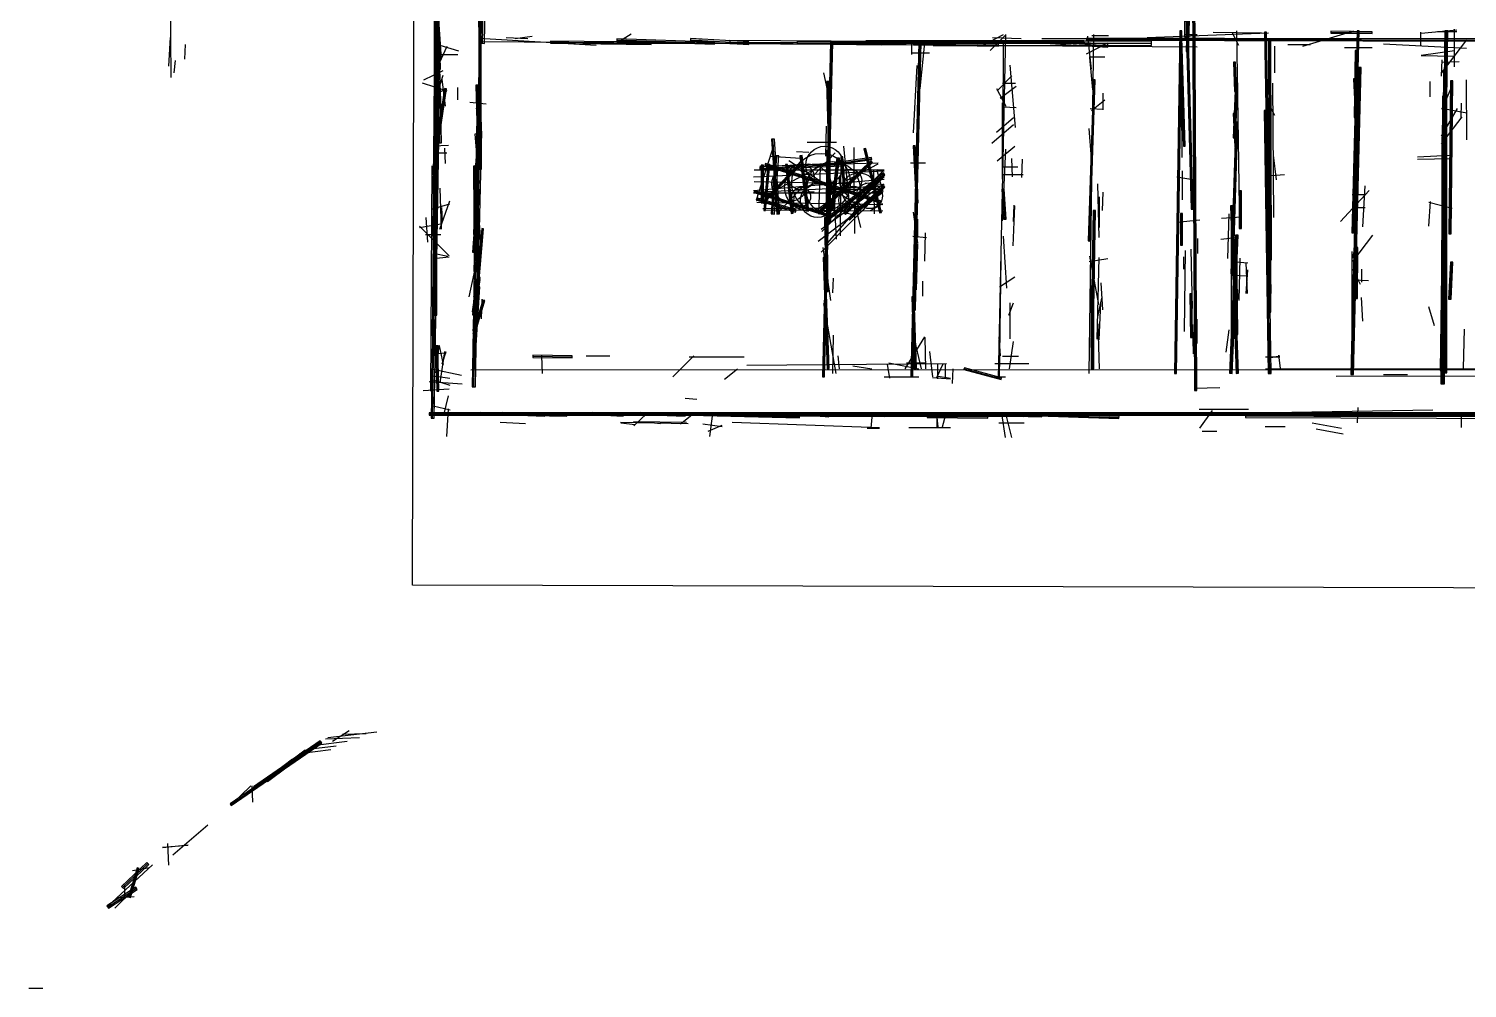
# Model space of a CAD drawing. Header units: metres. Extents: x 1 to 69.1, y -49.3 to -2.
# Drawn here: x 1.04 to 25.47, y -46.29 to -29.98 of the extents above; entities that cross this region are included whole.
import ezdxf

# ---------------------------------------------------------------- set-up
doc = ezdxf.new("R2010")
doc.units = ezdxf.units.M
for name, color, linetype in [('Circles', 1, 'Continuous'), ('Lines', 7, 'Continuous'), ('Rectangles', 5, 'Continuous'), ('Walls', 2, 'Continuous')]:
    doc.layers.add(name, color=color, linetype=linetype)

msp = doc.modelspace()

# ---------------------------------------------------------------- linework, layer by layer
at = {"layer": 'Circles'}
for centre, radius in [((14.56, -32.3), 0.32), ((14.5, -32.6), 0.5), ((14.7, -32.7), 0.46), ((13.96, -32.62), 0.3), ((14.28, -32.68), 0.4), ((14.16, -32.5), 0.22), ((15, -32.56), 0.19), ((15.14, -32.72), 0.29), ((14.16, -32.84), 0.16), ((14.44, -32.9), 0.29), ((14.8, -32.92), 0.18), ((15.04, -32.9), 0.24), ((15.32, -32.82), 0.22)]:
    msp.add_circle(centre, radius, dxfattribs=at)
at = {"layer": 'Lines'}
for p, q in [((8.75, -30.23), (9.01, -15.22)), ((7.95, -34.85), (7.94, -24.43)), ((3.46, -30.81), (3.4, -25.35)), ((7.92, -33.51), (7.96, -28.73)), ((8.02, -31.92), (7.96, -29.06)), ((8.02, -31.33), (7.93, -29.15)), ((8, -30.67), (7.96, -29.23)), ((8.71, -32.37), (8.7, -29.15)), ((20.72, -30.37), (20.75, -29.31)), ((20.86, -36.13), (20.83, -29.31)), ((20.8, -33.05), (20.7, -29.35)), ((8.02, -30.5), (7.96, -29.57)), ((20.71, -29.6), (20.71, -30.12)), ((20.04, -30.13), (22.1, -30.05)), ((20.52, -35.84), (20.61, -30.02)), ((21.16, -30.04), (21.98, -30.05)), ((21.48, -30.05), (21.59, -30.26)), ((21.61, -33.38), (21.56, -30.02)), ((22.13, -34.48), (22.05, -30.04)), ((22.68, -30.28), (23.55, -30.02)), ((23.16, -30.04), (23.86, -30.05)), ((23.53, -33.45), (23.62, -30.02)), ((24.68, -30.04), (24.68, -30.28)), ((24.69, -30.06), (25.3, -30)), ((24.97, -30.03), (25.3, -30.03)), ((25.04, -35.79), (25.12, -30.02)), ((25.26, -30.63), (25.26, -29.99)), ((3.42, -30.62), (3.45, -30.13)), ((3.69, -30.5), (3.7, -30.25)), ((7.92, -35.2), (7.97, -30.17)), ((7.94, -30.73), (8.15, -30.28)), ((8.02, -30.26), (8.34, -30.36)), ((8.69, -30.14), (10.68, -30.26)), ((8.69, -30.2), (20.89, -30.29)), ((9.15, -30.13), (9.52, -30.15)), ((9.3, -30.15), (9.59, -30.11)), ((9.9, -30.21), (11.61, -30.23)), ((10.45, -30.23), (13.05, -30.23)), ((11.02, -30.23), (11.27, -30.07)), ((11.03, -30.17), (12.69, -30.23)), ((12.07, -30.23), (12.46, -30.17)), ((12.28, -30.17), (13.27, -30.23)), ((12.42, -30.23), (15.63, -30.24)), ((12.95, -30.21), (16.39, -30.23)), ((14.09, -30.22), (15.94, -30.23)), ((14.54, -35.9), (14.68, -30.21)), ((14.67, -30.23), (15.53, -30.24)), ((15.26, -30.21), (18.96, -30.21)), ((16.04, -35.9), (16.18, -30.21)), ((16.04, -30.42), (16.04, -30.22)), ((16.07, -30.24), (17.51, -30.26)), ((16.18, -31), (16.26, -30.22)), ((16.4, -30.23), (20.11, -30.23)), ((17.25, -30.26), (17.6, -30.08)), ((17.37, -30.35), (17.63, -30.09)), ((17.41, -30.13), (17.9, -30.15)), ((17.51, -35.93), (17.64, -30.08)), ((17.59, -31.72), (17.6, -30.22)), ((18.25, -30.15), (28.4, -30.15)), ((18.39, -30.21), (19.37, -30.27)), ((19.01, -30.16), (35.43, -30.2)), ((19.01, -30.41), (19.37, -30.22)), ((19.09, -30.67), (19.03, -30.11)), ((19.05, -35.84), (19.13, -30.08)), ((19.1, -30.1), (19.38, -30.1)), ((20.61, -30.13), (20.67, -31.98)), ((20.68, -30.08), (20.89, -30.08)), ((22.13, -33.91), (22.12, -30.17)), ((22.2, -30.28), (22.2, -30.73)), ((22.43, -30.25), (22.81, -30.25)), ((24.05, -30.24), (25.46, -30.31)), ((25.04, -30.74), (25.47, -30.17)), ((25.11, -35.83), (25.11, -30.17)), ((3.51, -30.73), (3.53, -30.52)), ((7.94, -30.42), (8.33, -30.42)), ((8.6, -33.48), (8.7, -30.38)), ((16.04, -30.39), (16.34, -30.39)), ((19.05, -30.46), (19.32, -30.46)), ((19.06, -30.47), (19.11, -31.02)), ((23.39, -30.3), (23.86, -30.3)), ((23.57, -31.49), (23.59, -30.35)), ((24.69, -30.43), (25.26, -30.35)), ((24.69, -30.44), (25.25, -30.45)), ((25.04, -30.79), (25.05, -30.51)), ((25.04, -30.55), (25.34, -30.54)), ((7.75, -30.85), (8.08, -30.69)), ((7.94, -31.08), (8.02, -30.72)), ((7.94, -31.22), (8.08, -30.77)), ((14.54, -30.73), (14.6, -31.02)), ((16.07, -31.75), (16.13, -30.61)), ((17.49, -31.04), (17.74, -30.78)), ((17.8, -31.66), (17.71, -30.6)), ((20.61, -30.58), (20.65, -31.8)), ((21.52, -30.55), (21.54, -31.05)), ((23.52, -35.86), (23.65, -30.64)), ((25.06, -36.02), (25.1, -30.68)), ((7.72, -30.9), (8.14, -31.04)), ((7.91, -32.41), (8.12, -31)), ((7.94, -31.1), (8.14, -31)), ((8.12, -31.3), (8.06, -30.84)), ((8.33, -31.19), (8.33, -30.98)), ((8.68, -31.77), (8.66, -30.94)), ((14.61, -30.88), (14.64, -31.89)), ((14.65, -33.27), (14.62, -30.88)), ((17.48, -31), (17.64, -31.3)), ((17.54, -31.16), (17.81, -30.96)), ((17.58, -30.91), (17.8, -30.91)), ((19.05, -33.59), (19.14, -30.85)), ((21.52, -31.84), (21.56, -30.9)), ((22.19, -33.19), (22.17, -30.91)), ((23.57, -30.83), (23.62, -31.86)), ((23.65, -31.57), (23.65, -30.92)), ((24.84, -30.88), (24.84, -31.14)), ((25.05, -31.35), (25.2, -30.99)), ((25.18, -33.47), (25.21, -30.87)), ((25.47, -31.87), (25.46, -30.85)), ((8.53, -31.23), (8.81, -31.26)), ((17.58, -32.54), (17.58, -31.24)), ((19.09, -31.37), (19.32, -31.19)), ((19.29, -31.36), (19.29, -31.08)), ((22.05, -31.15), (22.2, -31.45)), ((25.05, -36.02), (25.08, -31.13)), ((25.37, -31.49), (25.38, -31.25)), ((7.94, -32.47), (7.98, -31.38)), ((8.6, -36.07), (8.68, -31.47)), ((8.64, -31.33), (8.7, -31.6)), ((17.48, -31.74), (17.77, -31.49)), ((17.6, -31.31), (17.81, -31.32)), ((19.07, -31.34), (19.29, -31.35)), ((20.63, -32.17), (20.63, -31.44)), ((21.52, -31.42), (21.55, -31.99)), ((22.12, -35.84), (22.05, -31.37)), ((22.05, -32.28), (22.06, -31.47)), ((25.04, -31.33), (25.47, -31.41)), ((25.04, -31.81), (25.31, -31.34)), ((25.04, -31.94), (25.39, -31.48)), ((8.64, -34.11), (8.7, -31.72)), ((14.58, -32.15), (14.59, -31.64)), ((17.4, -31.93), (17.77, -31.61)), ((19.09, -32.19), (19.05, -31.68)), ((21.48, -34.15), (21.56, -31.57)), ((7.9, -36.6), (7.98, -31.87)), ((7.91, -31.97), (8.17, -31.96)), ((8.62, -32.38), (8.69, -31.94)), ((8.65, -31.77), (8.7, -32.37)), ((13.4, -32.89), (13.7, -31.95)), ((13.77, -33.13), (13.68, -31.86)), ((14.26, -31.91), (14.76, -31.91)), ((14.88, -31.98), (14.99, -33.06)), ((15.06, -32.76), (15.06, -32)), ((16.08, -31.97), (16.13, -32.94)), ((17.49, -32.23), (17.79, -31.98)), ((25.08, -32.78), (25.08, -31.82)), ((7.94, -32.09), (8.14, -32.09)), ((8.12, -32.27), (8.11, -32.01)), ((13.4, -32.9), (14.65, -32.23)), ((13.64, -32.15), (14.15, -32.18)), ((13.68, -33.13), (13.75, -32.14)), ((13.75, -33.13), (14.74, -32.09)), ((13.95, -32.22), (15.14, -32.99)), ((14.08, -32.07), (14.29, -32.08)), ((14.16, -32.14), (14.27, -33.08)), ((14.45, -33.12), (15.36, -32.24)), ((14.59, -32.93), (14.6, -32.04)), ((14.69, -33.04), (14.79, -32.18)), ((14.73, -32.28), (15.36, -32.19)), ((14.83, -33.5), (14.84, -32.16)), ((14.9, -32.76), (14.85, -32.16)), ((15.51, -33.11), (15.24, -32.02)), ((17.58, -33.25), (17.64, -32.03)), ((17.75, -32.5), (17.74, -32.19)), ((17.91, -32.51), (17.92, -32.2)), ((22.18, -32.13), (22.23, -32.55)), ((24.63, -32.16), (25.18, -32.13)), ((24.63, -32.2), (25.21, -32.19)), ((7.87, -36.14), (7.89, -32.31)), ((8.63, -33.91), (8.62, -32.32)), ((13.35, -32.5), (15.57, -32.4)), ((13.36, -32.38), (15.57, -32.38)), ((13.46, -32.32), (15.47, -32.26)), ((13.46, -32.35), (14.86, -32.29)), ((13.5, -32.94), (13.5, -32.3)), ((13.51, -32.94), (14.14, -32.29)), ((13.54, -33.07), (13.61, -32.29)), ((13.55, -32.29), (15.52, -32.93)), ((14.01, -33.12), (13.91, -32.29)), ((14.46, -33.12), (14.49, -32.34)), ((14.51, -33.43), (15.56, -32.39)), ((14.62, -33.21), (15.57, -32.45)), ((14.9, -33.13), (15.56, -32.49)), ((14.92, -32.57), (15.47, -32.28)), ((15.39, -32.39), (15.4, -33.13)), ((15.44, -32.37), (15.55, -32.75)), ((16.02, -32.26), (16.27, -32.26)), ((17.58, -32.33), (17.84, -32.33)), ((17.58, -32.46), (17.93, -32.46)), ((20.64, -32.89), (20.64, -32.4)), ((21.5, -34.56), (21.53, -32.46)), ((22.07, -32.48), (22.37, -32.46)), ((8.05, -33.39), (8.03, -32.69)), ((8.6, -33.78), (8.68, -32.72)), ((13.35, -32.73), (15.57, -32.54)), ((13.35, -32.76), (15.57, -32.65)), ((13.36, -32.58), (15, -32.61)), ((14.5, -33.39), (15.56, -32.62)), ((14.5, -33.78), (15.55, -32.72)), ((14.61, -32.71), (15.55, -32.71)), ((14.76, -33.56), (14.71, -32.57)), ((14.97, -33.22), (15.57, -32.66)), ((15.25, -32.6), (15.57, -32.63)), ((16.1, -34.77), (16.14, -32.71)), ((17.59, -32.71), (17.62, -33.22)), ((19.22, -33.53), (19.2, -32.62)), ((20.54, -32.5), (20.85, -32.55)), ((21.62, -33.38), (21.62, -32.74)), ((23.32, -33.26), (23.81, -32.73)), ((23.7, -33.35), (23.74, -32.65)), ((7.88, -33.05), (8.19, -32.96)), ((8.02, -33.39), (8.19, -32.91)), ((13.35, -32.77), (15.55, -32.77)), ((13.37, -32.75), (14.67, -33.17)), ((13.41, -32.93), (15.55, -32.97)), ((13.42, -32.88), (14.07, -33.08)), ((13.97, -32.76), (14.38, -32.75)), ((14.02, -33.12), (14.05, -32.78)), ((14.45, -33.59), (15.55, -32.76)), ((15.06, -32.92), (15.17, -33.36)), ((15.34, -33.07), (15.55, -32.95)), ((17.77, -33.26), (17.78, -32.98)), ((19.23, -33.36), (19.23, -32.84)), ((19.28, -33.07), (19.29, -32.76)), ((23.52, -32.8), (23.75, -32.8)), ((24.82, -33.34), (24.85, -32.92)), ((24.82, -32.93), (25.22, -33.03)), ((7.82, -33.61), (7.79, -33.19)), ((8.05, -33.02), (8.06, -33.25)), ((8.72, -33.61), (8.68, -33.04)), ((13.51, -33.04), (15.14, -33.02)), ((13.54, -33.06), (15.55, -33.08)), ((14.58, -33.66), (15.14, -33.01)), ((14.58, -33.19), (14.6, -34.45)), ((15.07, -33.46), (15.07, -32.99)), ((16.14, -33.62), (16.07, -33.1)), ((16.14, -33.53), (16.14, -33.22)), ((17.76, -33.67), (17.79, -32.99)), ((19.1, -35.4), (19.14, -33.07)), ((20.54, -33.27), (20.93, -33.23)), ((20.62, -33.66), (20.62, -33.12)), ((21.3, -33.2), (21.64, -33.18)), ((21.41, -33.89), (21.43, -33.13)), ((21.57, -35.84), (21.47, -32.99)), ((23.52, -33.02), (23.74, -33.02)), ((7.68, -33.36), (8.04, -33.3)), ((7.68, -33.34), (8.18, -33.84)), ((8.6, -35.12), (8.75, -33.38)), ((16.26, -33.93), (16.27, -33.45)), ((21.47, -35.76), (21.47, -33.35)), ((22.11, -34.8), (22.11, -33.35)), ((7.78, -33.48), (8.04, -33.48)), ((14.53, -33.7), (14.66, -34.6)), ((16.06, -33.51), (16.29, -33.53)), ((16.12, -34.42), (16.14, -33.63)), ((17.59, -33.51), (17.65, -34.39)), ((20.9, -33.8), (20.9, -33.55)), ((21.29, -33.56), (21.54, -33.53)), ((21.46, -35.84), (21.56, -33.49)), ((21.56, -35.18), (21.54, -33.64)), ((23.53, -33.94), (23.87, -33.49)), ((23.53, -33.88), (23.6, -33.54)), ((23.59, -34.57), (23.6, -33.7)), ((7.91, -33.89), (8.18, -33.86)), ((7.94, -33.8), (8.16, -33.85)), ((7.94, -34.85), (7.94, -33.84)), ((8.52, -34.54), (8.68, -33.81)), ((14.62, -35.76), (14.55, -33.87)), ((16.13, -34.04), (16.13, -33.84)), ((17.53, -35.93), (17.56, -33.88)), ((19.05, -33.94), (19.37, -33.89)), ((19.06, -33.85), (19.21, -34.67)), ((19.19, -35.26), (19.22, -33.87)), ((20.66, -34.07), (20.66, -33.86)), ((20.67, -35.13), (20.69, -33.75)), ((20.78, -33.73), (20.8, -34.74)), ((21.47, -33.94), (21.75, -33.96)), ((21.6, -34.6), (21.62, -33.88)), ((21.74, -34.48), (21.72, -33.96)), ((23.52, -35.56), (23.52, -33.77)), ((25.18, -34.58), (25.21, -33.95)), ((17.53, -34.37), (17.79, -34.2)), ((21.48, -34.17), (21.74, -34.18)), ((21.72, -34.48), (21.75, -34.08)), ((23.66, -34.33), (23.53, -34.07)), ((23.68, -34.07), (23.68, -34.29)), ((8.6, -34.85), (8.68, -34.21)), ((8.6, -34.8), (8.68, -34.24)), ((8.6, -34.54), (8.66, -34.31)), ((8.6, -35.63), (8.68, -34.37)), ((14.7, -34.47), (14.71, -34.22)), ((16.23, -34.53), (16.23, -34.27)), ((19.11, -35.76), (19.11, -34.36)), ((19.25, -34.3), (19.28, -34.76)), ((21.55, -35.06), (21.56, -34.42)), ((23.53, -34.25), (23.8, -34.26)), ((8.6, -35.17), (8.77, -34.6)), ((8.73, -34.91), (8.74, -34.58)), ((14.54, -34.65), (14.75, -35.84)), ((16.1, -35.76), (16.06, -34.54)), ((17.69, -34.85), (17.77, -34.64)), ((17.71, -35.25), (17.71, -34.64)), ((19.2, -34.88), (19.27, -34.56)), ((19.22, -35.27), (19.25, -34.64)), ((20.78, -34.49), (20.79, -35.23)), ((23.7, -34.95), (23.68, -34.55)), ((20.89, -35.33), (20.89, -34.92)), ((24.92, -35.03), (24.82, -34.71)), ((7.91, -34.97), (7.92, -35.53)), ((16.04, -35.09), (16.2, -35.76)), ((19.2, -35), (19.22, -35.76)), ((20.81, -35.01), (20.82, -35.51)), ((21.38, -35.48), (21.43, -35.1)), ((22.13, -35.54), (22.13, -34.98)), ((25.41, -35.75), (25.43, -35.09)), ((7.96, -35.83), (8.01, -35.36)), ((7.99, -36.14), (7.97, -35.37)), ((8.01, -35.37), (8.08, -35.69)), ((8.61, -35.76), (8.63, -35.31)), ((14.7, -35.84), (14.71, -35.19)), ((15.93, -35.76), (16.26, -35.22)), ((16.26, -35.23), (16.27, -35.76)), ((17.52, -35.22), (17.54, -35.54)), ((17.7, -35.76), (17.77, -35.3)), ((7.91, -35.51), (8.13, -35.49)), ((8.03, -36), (8.11, -35.47)), ((8.06, -35.68), (8.13, -35.47)), ((9.6, -35.55), (10.27, -35.56)), ((9.75, -35.54), (9.76, -35.84)), ((10.51, -35.54), (10.91, -35.54)), ((11.98, -35.9), (12.34, -35.54)), ((12.26, -35.56), (13.19, -35.56)), ((13.24, -35.7), (16.63, -35.67)), ((14.81, -35.76), (14.79, -35.54)), ((15.65, -35.66), (16.16, -35.76)), ((15.95, -35.66), (16.26, -35.66)), ((16.34, -35.47), (16.39, -35.9)), ((16.48, -35.93), (16.48, -35.67)), ((17.45, -35.67), (18.03, -35.67)), ((17.58, -35.55), (17.85, -35.55)), ((22.05, -35.56), (22.29, -35.56)), ((22.08, -35.58), (22.29, -35.54)), ((22.27, -35.53), (22.3, -35.75)), ((7.91, -35.77), (8.39, -35.87)), ((7.91, -35.88), (8.19, -35.92)), ((8.55, -35.78), (36.75, -35.77)), ((12.86, -35.94), (13.08, -35.76)), ((15.04, -35.71), (15.36, -35.76)), ((15.57, -35.9), (16.16, -35.9)), ((15.62, -35.69), (15.66, -35.92)), ((16.39, -35.91), (16.7, -35.93)), ((16.46, -35.92), (16.57, -35.68)), ((16.49, -35.89), (16.7, -35.92)), ((16.61, -35.9), (16.61, -35.68)), ((16.73, -36.01), (16.74, -35.76)), ((16.93, -35.76), (17.56, -35.93)), ((17.41, -35.9), (17.63, -35.9)), ((22.05, -35.76), (32.24, -35.76)), ((23.25, -35.89), (29.55, -35.87)), ((24.05, -35.86), (24.46, -35.86)), ((7.74, -36.13), (8.18, -36.1)), ((7.84, -35.98), (8.4, -36.02)), ((7.91, -35.95), (8.19, -36.04)), ((20.84, -36.09), (21.27, -36.08)), ((7.88, -36.59), (7.92, -36.24)), ((7.91, -36.39), (8.2, -36.46)), ((8.09, -36.55), (8.17, -36.22)), ((12.19, -36.26), (12.39, -36.28)), ((7.84, -36.53), (25.76, -36.53)), ((7.93, -36.52), (8.35, -36.55)), ((8.04, -36.52), (8.25, -36.55)), ((8.14, -36.91), (8.17, -36.44)), ((8.39, -36.52), (8.82, -36.54)), ((8.45, -36.52), (8.69, -36.54)), ((8.72, -36.52), (10.18, -36.55)), ((9.08, -36.52), (9.81, -36.55)), ((10, -36.52), (10.25, -36.55)), ((10.12, -36.52), (10.57, -36.55)), ((10.4, -36.52), (11.41, -36.52)), ((10.61, -36.52), (11.14, -36.55)), ((11.32, -36.73), (11.54, -36.52)), ((11.43, -36.52), (12.19, -36.55)), ((12.03, -36.52), (12.47, -36.55)), ((12.11, -36.7), (12.33, -36.52)), ((12.29, -36.52), (12.8, -36.52)), ((12.5, -36.54), (14.13, -36.58)), ((12.61, -36.91), (12.66, -36.52)), ((13.39, -36.54), (15.57, -36.55)), ((13.98, -36.52), (14.63, -36.58)), ((15.08, -36.54), (17.94, -36.55)), ((15.35, -36.77), (15.37, -36.52)), ((16.3, -36.57), (17.33, -36.58)), ((16.46, -36.54), (16.48, -36.75)), ((16.47, -36.76), (16.47, -36.52)), ((16.56, -36.75), (16.62, -36.54)), ((17.56, -36.54), (18.25, -36.56)), ((17.63, -36.93), (17.57, -36.52)), ((17.74, -36.93), (17.64, -36.52)), ((18.02, -36.54), (19.56, -36.59)), ((18.07, -36.52), (18.35, -36.52)), ((19.17, -36.52), (20.5, -36.54)), ((19.25, -36.54), (19.68, -36.55)), ((20.1, -36.54), (24.89, -36.46)), ((20.51, -36.54), (20.92, -36.55)), ((20.92, -36.45), (21.76, -36.45)), ((20.93, -36.77), (21.15, -36.47)), ((21.71, -36.56), (33.06, -36.6)), ((22.87, -36.54), (23.86, -36.54)), ((23.53, -36.52), (24.09, -36.52)), ((23.61, -36.68), (23.62, -36.42)), ((25.38, -36.76), (25.38, -36.54)), ((9.05, -36.67), (9.48, -36.69)), ((11.09, -36.67), (12.24, -36.69)), ((11.1, -36.68), (11.34, -36.71)), ((11.31, -36.66), (12.21, -36.67)), ((11.57, -36.67), (11.77, -36.69)), ((12.49, -36.7), (12.82, -36.74)), ((12.58, -36.82), (12.82, -36.72)), ((12.99, -36.67), (15.49, -36.76)), ((15.28, -36.77), (15.49, -36.77)), ((15.99, -36.76), (16.7, -36.76)), ((17.52, -36.68), (17.95, -36.68)), ((20.97, -36.82), (21.22, -36.82)), ((22.04, -36.74), (22.38, -36.74)), ((22.84, -36.68), (23.34, -36.77)), ((22.91, -36.78), (23.37, -36.87)), ((6.12, -42.03), (6.95, -41.93)), ((6.2, -42.09), (6.48, -41.91)), ((6.37, -41.97), (6.77, -41.96)), ((4.47, -43.17), (6.01, -42.11)), ((4.87, -42.88), (6, -42.1)), ((5.08, -42.76), (5.75, -42.26)), ((5.64, -42.3), (6.17, -42.23)), ((5.83, -42.22), (6.26, -42.17)), ((5.91, -42.16), (6.45, -42.09)), ((6.08, -42.05), (6.66, -42.03)), ((4.64, -43.06), (5.52, -42.39)), ((4.48, -43.17), (4.81, -42.85)), ((4.83, -42.85), (4.84, -43.13)), ((3.49, -44.02), (4.08, -43.51)), ((3.31, -43.9), (3.75, -43.85)), ((3.31, -43.89), (3.74, -43.86)), ((3.42, -44.2), (3.4, -43.83)), ((2.38, -44.9), (3.14, -44.19)), ((2.63, -44.58), (3.06, -44.17)), ((2.75, -44.74), (2.9, -44.25)), ((2.8, -44.29), (3.09, -44.24)), ((2.38, -44.91), (2.87, -44.59)), ((2.5, -44.93), (2.82, -44.62)), ((2.67, -44.76), (2.67, -44.53)), ((2.54, -44.75), (2.83, -44.73)), ((1.04, -46.29), (1.28, -46.29))]:
    msp.add_line(p, q, dxfattribs=at)
at = {"layer": 'Rectangles'}
msp.add_lwpolyline([(65.028, -39.588), (7.558, -39.442), (7.632, -10.232), (65.102, -10.378)], close=True, dxfattribs=at)
at = {"layer": 'Walls'}
for points in [[(8.782, -30.231), (9.042, -15.221), (8.978, -15.219), (8.718, -30.229)], [(7.97, -34.85), (7.96, -24.43), (7.92, -24.43), (7.93, -34.85)], [(7.938, -33.51), (7.978, -28.73), (7.942, -28.73), (7.902, -33.51)], [(8.049, -31.919), (7.989, -29.059), (7.931, -29.061), (7.991, -31.921)], [(8.045, -31.329), (7.955, -29.149), (7.905, -29.151), (7.995, -31.331)], [(8.034, -30.669), (7.994, -29.229), (7.926, -29.231), (7.966, -30.671)], [(8.729, -32.37), (8.719, -29.15), (8.681, -29.15), (8.691, -32.37)], [(20.742, -30.371), (20.772, -29.311), (20.728, -29.309), (20.698, -30.369)], [(20.88, -36.13), (20.85, -29.31), (20.81, -29.31), (20.84, -36.13)], [(20.817, -33.05), (20.717, -29.35), (20.683, -29.35), (20.783, -33.05)], [(8.051, -30.498), (7.991, -29.568), (7.929, -29.572), (7.989, -30.502)], [(20.67, -29.6), (20.67, -30.12), (20.75, -30.12), (20.75, -29.6)], [(20.537, -35.84), (20.627, -30.02), (20.593, -30.02), (20.503, -35.84)], [(22.147, -34.48), (22.067, -30.04), (22.033, -30.04), (22.113, -34.48)], [(23.16, -30.056), (23.86, -30.066), (23.86, -30.034), (23.16, -30.024)], [(23.547, -33.45), (23.637, -30.02), (23.603, -30.02), (23.513, -33.45)], [(25.063, -35.79), (25.143, -30.02), (25.097, -30.02), (25.017, -35.79)], [(7.949, -35.2), (7.999, -30.17), (7.941, -30.17), (7.891, -35.2)], [(9.9, -30.229), (11.61, -30.249), (11.61, -30.211), (9.9, -30.191)], [(11.029, -30.187), (12.689, -30.247), (12.691, -30.213), (11.031, -30.153)], [(12.279, -30.193), (13.269, -30.253), (13.271, -30.207), (12.281, -30.147)], [(12.95, -30.235), (16.39, -30.255), (16.39, -30.205), (12.95, -30.185)], [(14.09, -30.241), (15.94, -30.251), (15.94, -30.209), (14.09, -30.199)], [(14.559, -35.9), (14.699, -30.21), (14.661, -30.21), (14.521, -35.9)], [(14.67, -30.246), (15.53, -30.256), (15.53, -30.224), (14.67, -30.214)], [(15.26, -30.23), (18.96, -30.23), (18.96, -30.19), (15.26, -30.19)], [(16.059, -35.9), (16.199, -30.21), (16.161, -30.21), (16.021, -35.9)], [(16.07, -30.258), (17.51, -30.278), (17.51, -30.242), (16.07, -30.222)], [(16.4, -30.266), (20.11, -30.266), (20.11, -30.194), (16.4, -30.194)], [(18.389, -30.234), (19.369, -30.294), (19.371, -30.246), (18.391, -30.186)], [(19.01, -30.178), (35.43, -30.218), (35.43, -30.182), (19.01, -30.142)], [(20.594, -30.131), (20.654, -31.981), (20.686, -31.979), (20.626, -30.129)], [(22.15, -33.91), (22.14, -30.17), (22.1, -30.17), (22.11, -33.91)], [(25.13, -35.83), (25.13, -30.17), (25.09, -30.17), (25.09, -35.83)], [(23.586, -31.49), (23.606, -30.35), (23.574, -30.35), (23.554, -31.49)], [(20.589, -30.581), (20.629, -31.801), (20.671, -31.799), (20.631, -30.579)], [(21.504, -30.551), (21.524, -31.051), (21.556, -31.049), (21.536, -30.549)], [(23.542, -35.861), (23.672, -30.641), (23.628, -30.639), (23.498, -35.859)], [(25.089, -36.02), (25.129, -30.68), (25.071, -30.68), (25.031, -36.02)], [(7.927, -32.413), (8.137, -31.003), (8.103, -30.997), (7.893, -32.407)], [(8.703, -31.769), (8.683, -30.939), (8.637, -30.941), (8.657, -31.771)], [(14.592, -30.881), (14.622, -31.891), (14.658, -31.889), (14.628, -30.879)], [(14.667, -33.27), (14.637, -30.88), (14.603, -30.88), (14.633, -33.27)], [(19.066, -33.591), (19.156, -30.851), (19.124, -30.849), (19.034, -33.589)], [(21.54, -31.841), (21.58, -30.901), (21.54, -30.899), (21.5, -31.839)], [(23.545, -30.831), (23.595, -31.861), (23.645, -31.859), (23.595, -30.829)], [(25.2, -33.47), (25.23, -30.87), (25.19, -30.87), (25.16, -33.47)], [(25.076, -36.02), (25.106, -31.13), (25.054, -31.13), (25.024, -36.02)], [(7.973, -32.471), (8.013, -31.381), (7.947, -31.379), (7.907, -32.469)], [(8.628, -36.07), (8.708, -31.47), (8.652, -31.47), (8.572, -36.07)], [(21.5, -31.421), (21.53, -31.991), (21.57, -31.989), (21.54, -31.419)], [(22.146, -35.84), (22.076, -31.37), (22.024, -31.37), (22.094, -35.84)], [(8.677, -34.111), (8.737, -31.721), (8.663, -31.719), (8.603, -34.109)], [(21.498, -34.151), (21.578, -31.571), (21.542, -31.569), (21.462, -34.149)], [(7.927, -36.6), (8.007, -31.87), (7.953, -31.87), (7.873, -36.6)], [(8.618, -31.773), (8.668, -32.373), (8.732, -32.367), (8.682, -31.767)], [(13.795, -33.128), (13.705, -31.858), (13.655, -31.862), (13.745, -33.132)], [(16.063, -31.971), (16.113, -32.941), (16.147, -32.939), (16.097, -31.969)], [(25.116, -32.78), (25.116, -31.82), (25.044, -31.82), (25.044, -32.78)], [(13.71, -33.132), (13.78, -32.142), (13.72, -32.138), (13.65, -33.128)], [(14.14, -32.142), (14.25, -33.082), (14.29, -33.078), (14.18, -32.138)], [(14.464, -33.134), (15.374, -32.254), (15.346, -32.226), (14.436, -33.106)], [(14.711, -33.042), (14.811, -32.182), (14.769, -32.178), (14.669, -33.038)], [(14.732, -32.297), (15.362, -32.207), (15.358, -32.173), (14.728, -32.263)], [(14.916, -32.759), (14.866, -32.159), (14.834, -32.161), (14.884, -32.761)], [(15.527, -33.106), (15.257, -32.016), (15.223, -32.024), (15.493, -33.114)], [(8.653, -33.91), (8.643, -32.32), (8.597, -32.32), (8.607, -33.91)], [(13.461, -32.371), (14.861, -32.311), (14.859, -32.269), (13.459, -32.329)], [(13.519, -32.94), (13.519, -32.3), (13.481, -32.3), (13.481, -32.94)], [(13.521, -32.951), (14.151, -32.301), (14.129, -32.279), (13.499, -32.929)], [(13.556, -33.071), (13.626, -32.291), (13.594, -32.289), (13.524, -33.069)], [(13.544, -32.309), (15.514, -32.949), (15.526, -32.911), (13.556, -32.271)], [(14.027, -33.118), (13.927, -32.288), (13.893, -32.292), (13.993, -33.122)], [(14.633, -33.227), (15.583, -32.467), (15.557, -32.433), (14.607, -33.193)], [(14.911, -33.141), (15.571, -32.501), (15.549, -32.479), (14.889, -33.119)], [(8.623, -33.782), (8.703, -32.722), (8.657, -32.718), (8.577, -33.778)], [(13.365, -32.765), (14.665, -33.185), (14.675, -33.155), (13.375, -32.735)], [(14.983, -33.234), (15.583, -32.674), (15.557, -32.646), (14.957, -33.206)], [(17.569, -32.711), (17.599, -33.221), (17.641, -33.219), (17.611, -32.709)], [(21.638, -33.38), (21.638, -32.74), (21.602, -32.74), (21.602, -33.38)], [(13.415, -32.898), (14.065, -33.098), (14.075, -33.062), (13.425, -32.862)], [(14.559, -33.19), (14.579, -34.45), (14.621, -34.45), (14.601, -33.19)], [(19.121, -35.4), (19.161, -33.07), (19.119, -33.07), (19.079, -35.4)], [(20.636, -33.66), (20.636, -33.12), (20.604, -33.12), (20.604, -33.66)], [(21.588, -35.839), (21.488, -32.989), (21.452, -32.991), (21.552, -35.841)], [(8.616, -35.121), (8.766, -33.381), (8.734, -33.379), (8.584, -35.119)], [(22.14, -34.8), (22.14, -33.35), (22.08, -33.35), (22.08, -34.8)], [(21.481, -35.841), (21.581, -33.491), (21.539, -33.489), (21.439, -35.839)], [(21.58, -35.18), (21.56, -33.64), (21.52, -33.64), (21.54, -35.18)], [(23.609, -34.57), (23.619, -33.7), (23.581, -33.7), (23.571, -34.57)], [(7.972, -34.85), (7.972, -33.84), (7.908, -33.84), (7.908, -34.85)], [(14.638, -35.759), (14.568, -33.869), (14.532, -33.871), (14.602, -35.761)], [(25.201, -34.581), (25.231, -33.951), (25.189, -33.949), (25.159, -34.579)], [(8.625, -34.853), (8.705, -34.213), (8.655, -34.207), (8.575, -34.847)], [(8.626, -34.804), (8.706, -34.244), (8.654, -34.236), (8.574, -34.796)], [(8.622, -35.631), (8.702, -34.371), (8.658, -34.369), (8.578, -35.629)], [(19.134, -35.76), (19.134, -34.36), (19.086, -34.36), (19.086, -35.76)], [(21.569, -35.06), (21.579, -34.42), (21.541, -34.42), (21.531, -35.06)], [(8.615, -35.174), (8.785, -34.604), (8.755, -34.596), (8.585, -35.166)], [(16.122, -35.759), (16.082, -34.539), (16.038, -34.541), (16.078, -35.761)], [(20.762, -34.49), (20.772, -35.23), (20.808, -35.23), (20.798, -34.49)], [(7.891, -34.97), (7.901, -35.53), (7.939, -35.53), (7.929, -34.97)], [(8.007, -36.14), (7.987, -35.37), (7.953, -35.37), (7.973, -36.14)], [(9.6, -35.568), (10.27, -35.578), (10.27, -35.542), (9.6, -35.532)], [(16.926, -35.775), (17.556, -35.945), (17.564, -35.915), (16.934, -35.745)], [(7.84, -36.548), (25.76, -36.548), (25.76, -36.512), (7.84, -36.512)], [(8.72, -36.536), (10.18, -36.566), (10.18, -36.534), (8.72, -36.504)], [(9.079, -36.537), (9.809, -36.567), (9.811, -36.533), (9.081, -36.503)], [(10.609, -36.536), (11.139, -36.566), (11.141, -36.534), (10.611, -36.504)], [(11.429, -36.536), (12.189, -36.566), (12.191, -36.534), (11.431, -36.504)], [(12.5, -36.556), (14.13, -36.596), (14.13, -36.564), (12.5, -36.524)], [(13.39, -36.564), (15.57, -36.574), (15.57, -36.526), (13.39, -36.516)], [(15.08, -36.565), (17.94, -36.575), (17.94, -36.525), (15.08, -36.515)], [(16.3, -36.589), (17.33, -36.599), (17.33, -36.561), (16.3, -36.551)], [(17.559, -36.56), (18.249, -36.58), (18.251, -36.54), (17.561, -36.52)], [(18.019, -36.557), (19.559, -36.607), (19.561, -36.573), (18.021, -36.523)], [(21.71, -36.588), (33.06, -36.628), (33.06, -36.572), (21.71, -36.532)], [(22.87, -36.566), (23.86, -36.566), (23.86, -36.514), (22.87, -36.514)], [(4.48, -43.185), (6.02, -42.125), (6, -42.095), (4.46, -43.155)], [(4.881, -42.895), (6.011, -42.115), (5.989, -42.085), (4.859, -42.865)], [(5.093, -42.777), (5.763, -42.277), (5.737, -42.243), (5.067, -42.743)], [(2.647, -44.597), (3.077, -44.187), (3.043, -44.153), (2.613, -44.563)], [(2.768, -44.745), (2.918, -44.255), (2.882, -44.245), (2.732, -44.735)], [(2.393, -44.93), (2.883, -44.61), (2.857, -44.57), (2.367, -44.89)]]:
    msp.add_lwpolyline(points, close=True, dxfattribs=at)

doc.saveas('drawing.dxf')
